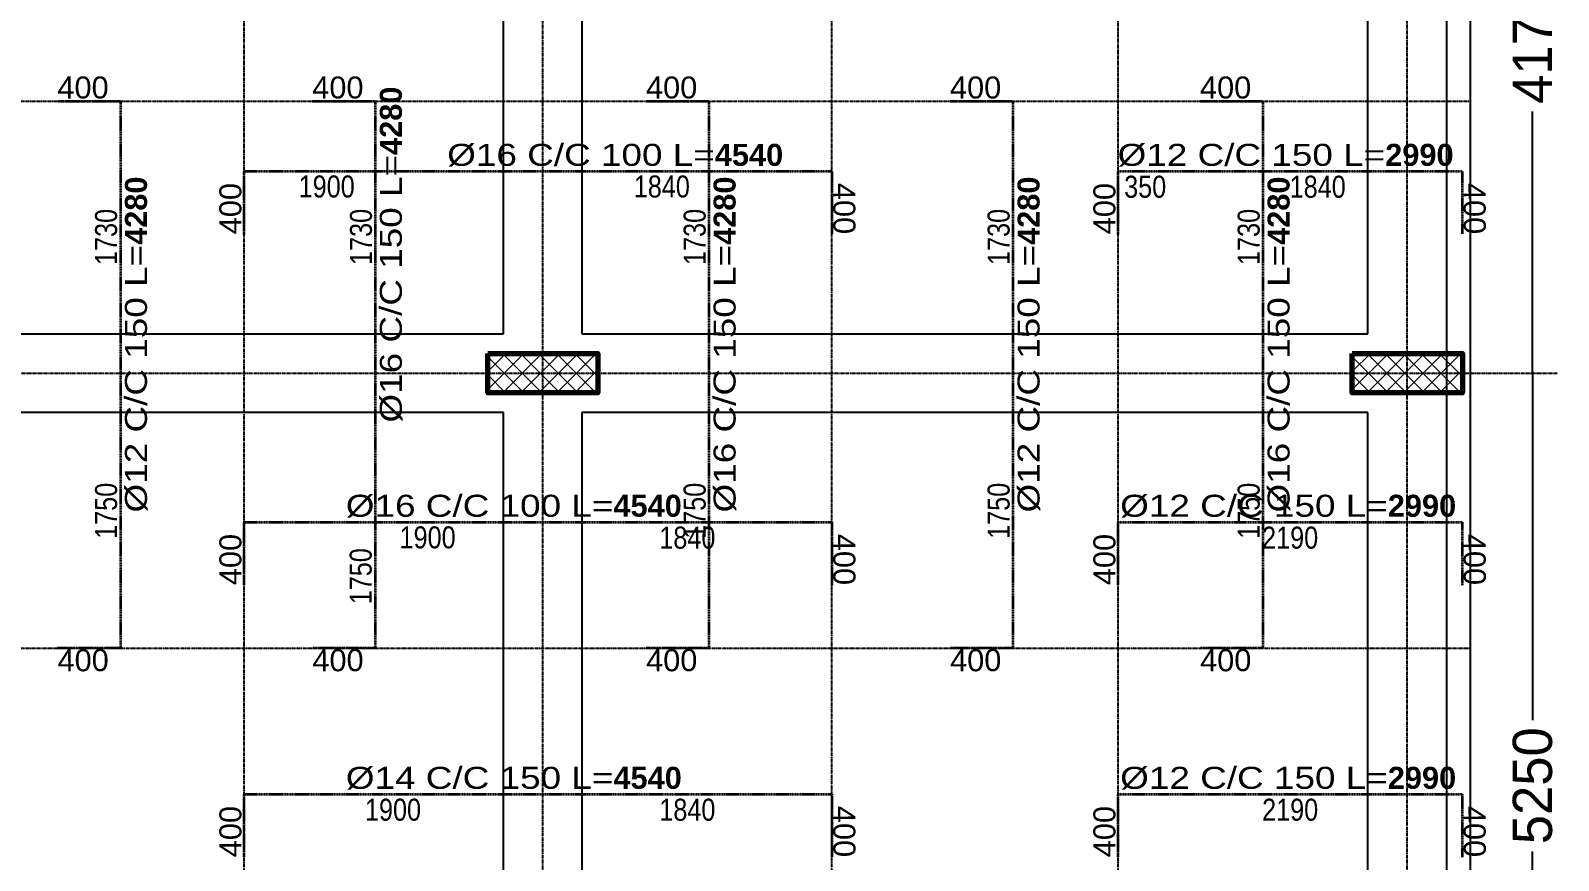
# Model space of a CAD drawing. Header units: millimetres. Extents: x 2103 to 24010, y 2231 to 32064.
# Drawn here: x 14290 to 24010, y 20150 to 25429 of the extents above; entities that cross this region are included whole.
import ezdxf

# ---------------------------------------------------------------- set-up
doc = ezdxf.new("R2010")
doc.units = ezdxf.units.MM
doc.linetypes.add('CENTER', pattern=[2, 1.25, -0.25, 0.25, -0.25])
doc.linetypes.add('HIDDEN', pattern=[0.375, 0.25, -0.125])
for name, color, linetype, lineweight in [('A- Hatch', 8, 'Continuous', 0), ('BAR N', 104, 'HIDDEN', 35), ('DIM2', 8, 'Continuous', 0)]:
    doc.layers.add(name, color=color, linetype=linetype, lineweight=lineweight)
for name, color, linetype in [('ConcreteEdges', 3, 'Continuous'), ('DIM', 1, 'Continuous'), ('GRIDLINES', 9, 'Continuous'), ('TEXT', 2, 'Continuous'), ('TREES', 3, 'Continuous')]:
    doc.layers.add(name, color=color, linetype=linetype)
doc.styles.add('style5', font='')
doc.styles.add('yonas', font='')
doc.styles.get('style5').set_extended_font_data('Tempus Sans ITC')
doc.styles.get('yonas').set_extended_font_data('Tw Cen MT')
doc.dimstyles.new('detail 20', dxfattribs={"dimtxt": 200, "dimasz": 3, "dimexe": 7, "dimexo": 7, "dimgap": 5, "dimtad": 0, "dimtoh": 1, "dimdec": 0, "dimzin": 0, "dimdsep": 46, "dimtxsty": 'yonas', "dimblk": 'ARCHTICK', "dimcen": 0.03, "dimdle": 7, "dimclrd": 13, "dimclrt": 1, "dimadec": 0, "dimazin": 0, "dimtfac": 1, "dimtdec": 0, "dimtofl": 0, "dimtmove": 0, "dimatfit": 3, "dimldrblk": 'ARCHTICK', "dimfxl": 10, "dimfxlon": 1, "dimtolj": 1, "dimtzin": 0, "dimarcsym": 1})
doc.dimstyles.new('DIM 25. Beam', dxfattribs={"dimtxt": 140, "dimasz": 75, "dimexe": 75, "dimexo": 20, "dimgap": 20, "dimtad": 1, "dimdec": 0, "dimrnd": 10, "dimzin": 0, "dimdsep": 46, "dimtxsty": 'style5', "dimblk": 'OBLIQUE', "dimcen": 0, "dimdle": 75, "dimse1": 1, "dimse2": 1, "dimsd1": 1, "dimsd2": 1, "dimclrd": 1, "dimclre": 1, "dimclrt": 2, "dimadec": 0, "dimazin": 0, "dimtfac": 1, "dimtdec": 0, "dimtix": 1, "dimtmove": 2, "dimatfit": 2, "dimldrblk": 'OPEN', "dimfxl": 75, "dimtolj": 1, "dimtzin": 0, "dimarcsym": 0})

# ---------------------------------------------------------------- blocks, each defined once
blk = doc.blocks.new('*D531')
at = {"layer": 'Defpoints', "color": 0}
for p in [(15648.3, 20570.6), (17544, 20570.6), (15648.3, 20381.4)]:
    blk.add_point(p, dxfattribs=at)
at = {"layer": 'TEXT', "color": 2, "insert": (16596.1, 20471.4), "char_height": 140, "attachment_point": 5, "style": 'style5'}
blk.add_mtext('\\A1;{\\fTechnic|b0|i0|c2|p2;1900}', dxfattribs=at)
blk = doc.blocks.new('_Oblique')
at = {"color": 0, "linetype": 'ByBlock', "lineweight": -2}
blk.add_line((-0.5, -0.5), (0.5, 0.5), dxfattribs=at)
blk = doc.blocks.new('_OPEN')
at = {"color": 0, "linetype": 'ByBlock'}
for p, q in [((-1, 0.17), (0, 0)), ((0, 0), (-1, -0.17)), ((0, 0), (-1, 0))]:
    blk.add_line(p, q, dxfattribs=at)
blk = doc.blocks.new('*D532')
at = {"layer": 'Defpoints', "color": 0}
for p in [(17548.9, 20570.6), (19388.3, 20570.6), (19388.3, 20381.4)]:
    blk.add_point(p, dxfattribs=at)
at = {"layer": 'TEXT', "color": 2, "insert": (18468.6, 20471.4), "char_height": 140, "attachment_point": 5, "style": 'style5'}
blk.add_mtext('\\A1;{\\fTechnic|b0|i0|c2|p2;1840}', dxfattribs=at)
blk = doc.blocks.new('*D533')
at = {"layer": 'Defpoints', "color": 0}
for p in [(15648.3, 20570.6), (15648.3, 20170.6), (15648.3, 20170.6)]:
    blk.add_point(p, dxfattribs=at)
at = {"layer": 'DIM', "color": 2, "insert": (15562.5, 20333), "char_height": 140, "attachment_point": 5, "rotation": 90, "style": 'style5'}
blk.add_mtext('\\A1;{\\fArial|b0|i0|c0|p34;400}', dxfattribs=at)
blk = doc.blocks.new('*D534')
at = {"layer": 'Defpoints', "color": 0}
for p in [(19388.3, 20570.6), (19392.3, 20169.4), (19547.6, 20170.6)]:
    blk.add_point(p, dxfattribs=at)
at = {"layer": 'DIM', "color": 2, "insert": (19466.1, 20333.7), "char_height": 140, "attachment_point": 5, "rotation": 270.45534, "style": 'style5'}
blk.add_mtext('\\A1;{\\fArial|b0|i0|c0|p34;400}', dxfattribs=at)
blk = doc.blocks.new('*D535')
at = {"layer": 'Defpoints', "color": 0}
for p in [(15248.3, 20570.6), (19788.3, 20584.3), (19788.3, 20584.3)]:
    blk.add_point(p, dxfattribs=at)
at = {"layer": 'TEXT', "color": 2, "insert": (17364.6, 20672.5), "char_height": 140, "attachment_point": 5, "style": 'style5'}
blk.add_mtext('\\A1;{\\fArial|b0|i0|c0|p34;\\W1.2;\\C1;%%C14 C/C 150 L=\\fArial|b1|i0|c0|p34;\\W1;4540}', dxfattribs=at)
blk = doc.blocks.new('*D541')
at = {"layer": 'Defpoints', "color": 0}
for p in [(21208.3, 20570.6), (23398.3, 20570.6), (23398.3, 20381.4)]:
    blk.add_point(p, dxfattribs=at)
at = {"layer": 'TEXT', "color": 2, "insert": (22303.3, 20471.4), "char_height": 140, "attachment_point": 5, "style": 'style5'}
blk.add_mtext('\\A1;{\\fTechnic|b0|i0|c2|p2;2190}', dxfattribs=at)
blk = doc.blocks.new('*D542')
at = {"layer": 'Defpoints', "color": 0}
for p in [(21208.3, 20570.6), (21208.3, 20170.6), (21208.3, 20170.6)]:
    blk.add_point(p, dxfattribs=at)
at = {"layer": 'DIM', "color": 2, "insert": (21122.5, 20333), "char_height": 140, "attachment_point": 5, "rotation": 90, "style": 'style5'}
blk.add_mtext('\\A1;{\\fArial|b0|i0|c0|p34;400}', dxfattribs=at)
blk = doc.blocks.new('*D543')
at = {"layer": 'Defpoints', "color": 0}
for p in [(23398.3, 20570.6), (23402.3, 20169.4), (23557.6, 20170.6)]:
    blk.add_point(p, dxfattribs=at)
at = {"layer": 'DIM', "color": 2, "insert": (23476.1, 20333.7), "char_height": 140, "attachment_point": 5, "rotation": 270.45534, "style": 'style5'}
blk.add_mtext('\\A1;{\\fArial|b0|i0|c0|p34;400}', dxfattribs=at)
blk = doc.blocks.new('*D544')
at = {"layer": 'Defpoints', "color": 0}
for p in [(20808.3, 20570.6), (23798.3, 20584.3), (23798.3, 20584.3)]:
    blk.add_point(p, dxfattribs=at)
at = {"layer": 'TEXT', "color": 2, "insert": (22290.8, 20672.5), "char_height": 140, "attachment_point": 5, "style": 'style5'}
blk.add_mtext('\\A1;{\\fArial|b0|i0|c0|p34;\\W1.2;\\C1;%%C12 C/C 150 L=\\fArial|b1|i0|c0|p34;\\W1;2990}', dxfattribs=at)
blk = doc.blocks.new('*D599')
at = {"layer": 'Defpoints', "color": 0}
for p in [(20539.8, 24979.9), (20539.8, 24979.9), (20539.8, 23252.3)]:
    blk.add_point(p, dxfattribs=at)
at = {"layer": 'TEXT', "color": 2, "insert": (20449.8, 24116.1), "char_height": 140, "attachment_point": 5, "rotation": 90, "style": 'style5'}
blk.add_mtext('\\A1;{\\fTechnic|b0|i0|c2|p2;1730}', dxfattribs=at)
blk = doc.blocks.new('*D600')
at = {"layer": 'Defpoints', "color": 0}
for p in [(20539.8, 23247.4), (20539.8, 21499.9), (20539.8, 21499.9)]:
    blk.add_point(p, dxfattribs=at)
at = {"layer": 'TEXT', "color": 2, "insert": (20449.8, 22373.6), "char_height": 140, "attachment_point": 5, "rotation": 90, "style": 'style5'}
blk.add_mtext('\\A1;{\\fTechnic|b0|i0|c2|p2;1750}', dxfattribs=at)
blk = doc.blocks.new('*D601')
at = {"layer": 'Defpoints', "color": 0}
for p in [(20139.8, 24979.9), (20139.8, 24979.9), (20539.8, 24979.9)]:
    blk.add_point(p, dxfattribs=at)
at = {"layer": 'DIM', "color": 2, "insert": (20302.3, 25065.7), "char_height": 140, "attachment_point": 5, "style": 'style5'}
blk.add_mtext('\\A1;{\\fArial|b0|i0|c0|p34;400}', dxfattribs=at)
blk = doc.blocks.new('*D602')
at = {"layer": 'Defpoints', "color": 0}
for p in [(20138.6, 21495.9), (20539.8, 21499.9), (20139.9, 21340.6)]:
    blk.add_point(p, dxfattribs=at)
at = {"layer": 'DIM', "color": 2, "insert": (20303, 21422), "char_height": 140, "attachment_point": 5, "rotation": 0.45534, "style": 'style5'}
blk.add_mtext('\\A1;{\\fArial|b0|i0|c0|p34;400}', dxfattribs=at)
blk = doc.blocks.new('*D603')
at = {"layer": 'Defpoints', "color": 0}
for p in [(20539.8, 25379.9), (20539.8, 21099.9), (20539.8, 21099.9)]:
    blk.add_point(p, dxfattribs=at)
at = {"layer": 'TEXT', "color": 2, "insert": (20641.8, 23431.7), "char_height": 140, "attachment_point": 5, "rotation": 90, "style": 'style5'}
blk.add_mtext('\\A1;{\\fArial|b0|i0|c0|p34;\\W1.2;\\C1;%%C12 C/C 150 L=\\fArial|b1|i0|c0|p34;\\W1;4280}', dxfattribs=at)
blk = doc.blocks.new('*D604')
at = {"layer": 'Defpoints', "color": 0}
for p in [(14861.7, 24979.9), (14861.7, 24979.9), (14861.7, 23252.3)]:
    blk.add_point(p, dxfattribs=at)
at = {"layer": 'TEXT', "color": 2, "insert": (14771.7, 24116.1), "char_height": 140, "attachment_point": 5, "rotation": 90, "style": 'style5'}
blk.add_mtext('\\A1;{\\fTechnic|b0|i0|c2|p2;1730}', dxfattribs=at)
blk = doc.blocks.new('*D605')
at = {"layer": 'Defpoints', "color": 0}
for p in [(14861.7, 23247.4), (14861.7, 21499.9), (14861.7, 21499.9)]:
    blk.add_point(p, dxfattribs=at)
at = {"layer": 'TEXT', "color": 2, "insert": (14771.7, 22373.6), "char_height": 140, "attachment_point": 5, "rotation": 90, "style": 'style5'}
blk.add_mtext('\\A1;{\\fTechnic|b0|i0|c2|p2;1750}', dxfattribs=at)
blk = doc.blocks.new('*D606')
at = {"layer": 'Defpoints', "color": 0}
for p in [(14461.7, 24979.9), (14461.7, 24979.9), (14861.7, 24979.9)]:
    blk.add_point(p, dxfattribs=at)
at = {"layer": 'DIM', "color": 2, "insert": (14624.1, 25065.7), "char_height": 140, "attachment_point": 5, "style": 'style5'}
blk.add_mtext('\\A1;{\\fArial|b0|i0|c0|p34;400}', dxfattribs=at)
blk = doc.blocks.new('*D607')
at = {"layer": 'Defpoints', "color": 0}
for p in [(14460.4, 21495.9), (14861.7, 21499.9), (14461.7, 21340.6)]:
    blk.add_point(p, dxfattribs=at)
at = {"layer": 'DIM', "color": 2, "insert": (14624.8, 21422), "char_height": 140, "attachment_point": 5, "rotation": 0.45534, "style": 'style5'}
blk.add_mtext('\\A1;{\\fArial|b0|i0|c0|p34;400}', dxfattribs=at)
blk = doc.blocks.new('*D608')
at = {"layer": 'Defpoints', "color": 0}
for p in [(14861.7, 25379.9), (14861.7, 21099.9), (14861.7, 21099.9)]:
    blk.add_point(p, dxfattribs=at)
at = {"layer": 'TEXT', "color": 2, "insert": (14963.6, 23431.7), "char_height": 140, "attachment_point": 5, "rotation": 90, "style": 'style5'}
blk.add_mtext('\\A1;{\\fArial|b0|i0|c0|p34;\\W1.2;\\C1;%%C12 C/C 150 L=\\fArial|b1|i0|c0|p34;\\W1;4280}', dxfattribs=at)
blk = doc.blocks.new('*D673')
at = {"layer": 'Defpoints', "color": 0}
for p in [(16483, 24979.9), (16483, 24979.9), (16483, 23252.3)]:
    blk.add_point(p, dxfattribs=at)
at = {"layer": 'TEXT', "color": 2, "insert": (16393, 24116.1), "char_height": 140, "attachment_point": 5, "rotation": 90, "style": 'style5'}
blk.add_mtext('\\A1;{\\fTechnic|b0|i0|c2|p2;1730}', dxfattribs=at)
blk = doc.blocks.new('*D674')
at = {"layer": 'Defpoints', "color": 0}
for p in [(16483, 23247.4), (16483, 21499.9), (16483, 21499.9)]:
    blk.add_point(p, dxfattribs=at)
at = {"layer": 'TEXT', "color": 2, "insert": (16391.4, 21957.7), "char_height": 140, "attachment_point": 5, "rotation": 90, "style": 'style5'}
blk.add_mtext('\\A1;{\\fTechnic|b0|i0|c2|p2;1750}', dxfattribs=at)
blk = doc.blocks.new('*D675')
at = {"layer": 'Defpoints', "color": 0}
for p in [(16083, 24979.9), (16083, 24979.9), (16483, 24979.9)]:
    blk.add_point(p, dxfattribs=at)
at = {"layer": 'DIM', "color": 2, "insert": (16245.4, 25065.7), "char_height": 140, "attachment_point": 5, "style": 'style5'}
blk.add_mtext('\\A1;{\\fArial|b0|i0|c0|p34;400}', dxfattribs=at)
blk = doc.blocks.new('*D676')
at = {"layer": 'Defpoints', "color": 0}
for p in [(16081.8, 21495.9), (16483, 21499.9), (16083, 21340.6)]:
    blk.add_point(p, dxfattribs=at)
at = {"layer": 'DIM', "color": 2, "insert": (16246.1, 21422), "char_height": 140, "attachment_point": 5, "rotation": 0.45534, "style": 'style5'}
blk.add_mtext('\\A1;{\\fArial|b0|i0|c0|p34;400}', dxfattribs=at)
blk = doc.blocks.new('*D677')
at = {"layer": 'Defpoints', "color": 0}
for p in [(16483, 25379.9), (16483, 21099.9), (16483, 21099.9)]:
    blk.add_point(p, dxfattribs=at)
at = {"layer": 'TEXT', "color": 2, "insert": (16585, 24003.7), "char_height": 140, "attachment_point": 5, "rotation": 90, "style": 'style5'}
blk.add_mtext('\\A1;{\\fArial|b0|i0|c0|p34;\\W1.2;\\C1;%%C16 C/C 150 L=\\fArial|b1|i0|c0|p34;\\W1;4280}', dxfattribs=at)
blk = doc.blocks.new('*D678')
at = {"layer": 'Defpoints', "color": 0}
for p in [(18606.1, 24979.9), (18606.1, 24979.9), (18606.1, 23252.3)]:
    blk.add_point(p, dxfattribs=at)
at = {"layer": 'TEXT', "color": 2, "insert": (18516.1, 24116.1), "char_height": 140, "attachment_point": 5, "rotation": 90, "style": 'style5'}
blk.add_mtext('\\A1;{\\fTechnic|b0|i0|c2|p2;1730}', dxfattribs=at)
blk = doc.blocks.new('*D679')
at = {"layer": 'Defpoints', "color": 0}
for p in [(18606.1, 23247.4), (18606.1, 21499.9), (18606.1, 21499.9)]:
    blk.add_point(p, dxfattribs=at)
at = {"layer": 'TEXT', "color": 2, "insert": (18516.1, 22373.6), "char_height": 140, "attachment_point": 5, "rotation": 90, "style": 'style5'}
blk.add_mtext('\\A1;{\\fTechnic|b0|i0|c2|p2;1750}', dxfattribs=at)
blk = doc.blocks.new('*D680')
at = {"layer": 'Defpoints', "color": 0}
for p in [(18206.1, 24979.9), (18206.1, 24979.9), (18606.1, 24979.9)]:
    blk.add_point(p, dxfattribs=at)
at = {"layer": 'DIM', "color": 2, "insert": (18368.5, 25065.7), "char_height": 140, "attachment_point": 5, "style": 'style5'}
blk.add_mtext('\\A1;{\\fArial|b0|i0|c0|p34;400}', dxfattribs=at)
blk = doc.blocks.new('*D681')
at = {"layer": 'Defpoints', "color": 0}
for p in [(18204.9, 21495.9), (18606.1, 21499.9), (18206.1, 21340.6)]:
    blk.add_point(p, dxfattribs=at)
at = {"layer": 'DIM', "color": 2, "insert": (18369.2, 21422), "char_height": 140, "attachment_point": 5, "rotation": 0.45534, "style": 'style5'}
blk.add_mtext('\\A1;{\\fArial|b0|i0|c0|p34;400}', dxfattribs=at)
blk = doc.blocks.new('*D682')
at = {"layer": 'Defpoints', "color": 0}
for p in [(18606.1, 25379.9), (18606.1, 21099.9), (18606.1, 21099.9)]:
    blk.add_point(p, dxfattribs=at)
at = {"layer": 'TEXT', "color": 2, "insert": (18708.1, 23431.7), "char_height": 140, "attachment_point": 5, "rotation": 90, "style": 'style5'}
blk.add_mtext('\\A1;{\\fArial|b0|i0|c0|p34;\\W1.2;\\C1;%%C16 C/C 150 L=\\fArial|b1|i0|c0|p34;\\W1;4280}', dxfattribs=at)
blk = doc.blocks.new('*D683')
at = {"layer": 'Defpoints', "color": 0}
for p in [(22130.4, 24979.9), (22130.4, 24979.9), (22130.4, 23252.3)]:
    blk.add_point(p, dxfattribs=at)
at = {"layer": 'TEXT', "color": 2, "insert": (22040.4, 24116.1), "char_height": 140, "attachment_point": 5, "rotation": 90, "style": 'style5'}
blk.add_mtext('\\A1;{\\fTechnic|b0|i0|c2|p2;1730}', dxfattribs=at)
blk = doc.blocks.new('*D684')
at = {"layer": 'Defpoints', "color": 0}
for p in [(22130.4, 23247.4), (22130.4, 21499.9), (22130.4, 21499.9)]:
    blk.add_point(p, dxfattribs=at)
at = {"layer": 'TEXT', "color": 2, "insert": (22040.4, 22373.6), "char_height": 140, "attachment_point": 5, "rotation": 90, "style": 'style5'}
blk.add_mtext('\\A1;{\\fTechnic|b0|i0|c2|p2;1750}', dxfattribs=at)
blk = doc.blocks.new('*D685')
at = {"layer": 'Defpoints', "color": 0}
for p in [(21730.4, 24979.9), (21730.4, 24979.9), (22130.4, 24979.9)]:
    blk.add_point(p, dxfattribs=at)
at = {"layer": 'DIM', "color": 2, "insert": (21892.8, 25065.7), "char_height": 140, "attachment_point": 5, "style": 'style5'}
blk.add_mtext('\\A1;{\\fArial|b0|i0|c0|p34;400}', dxfattribs=at)
blk = doc.blocks.new('*D686')
at = {"layer": 'Defpoints', "color": 0}
for p in [(21729.1, 21495.9), (22130.4, 21499.9), (21730.4, 21340.6)]:
    blk.add_point(p, dxfattribs=at)
at = {"layer": 'DIM', "color": 2, "insert": (21893.5, 21422), "char_height": 140, "attachment_point": 5, "rotation": 0.45534, "style": 'style5'}
blk.add_mtext('\\A1;{\\fArial|b0|i0|c0|p34;400}', dxfattribs=at)
blk = doc.blocks.new('*D687')
at = {"layer": 'Defpoints', "color": 0}
for p in [(22130.4, 25379.9), (22130.4, 21099.9), (22130.4, 21099.9)]:
    blk.add_point(p, dxfattribs=at)
at = {"layer": 'TEXT', "color": 2, "insert": (22232.3, 23431.7), "char_height": 140, "attachment_point": 5, "rotation": 90, "style": 'style5'}
blk.add_mtext('\\A1;{\\fArial|b0|i0|c0|p34;\\W1.2;\\C1;%%C16 C/C 150 L=\\fArial|b1|i0|c0|p34;\\W1;4280}', dxfattribs=at)
blk = doc.blocks.new('*D825')
at = {"layer": 'Defpoints', "color": 0}
for p in [(15648.3, 22301.3), (17544, 22301.3), (15648.3, 22112.1)]:
    blk.add_point(p, dxfattribs=at)
at = {"layer": 'TEXT', "color": 2, "insert": (16816.2, 22203.8), "char_height": 140, "attachment_point": 5, "style": 'style5'}
blk.add_mtext('\\A1;{\\fTechnic|b0|i0|c2|p2;1900}', dxfattribs=at)
blk = doc.blocks.new('*D826')
at = {"layer": 'Defpoints', "color": 0}
for p in [(17548.9, 22301.3), (19388.3, 22301.3), (19388.3, 22112.1)]:
    blk.add_point(p, dxfattribs=at)
at = {"layer": 'TEXT', "color": 2, "insert": (18468.6, 22202.1), "char_height": 140, "attachment_point": 5, "style": 'style5'}
blk.add_mtext('\\A1;{\\fTechnic|b0|i0|c2|p2;1840}', dxfattribs=at)
blk = doc.blocks.new('*D827')
at = {"layer": 'Defpoints', "color": 0}
for p in [(15648.3, 22301.3), (15648.3, 21901.3), (15648.3, 21901.3)]:
    blk.add_point(p, dxfattribs=at)
at = {"layer": 'DIM', "color": 2, "insert": (15562.5, 22063.8), "char_height": 140, "attachment_point": 5, "rotation": 90, "style": 'style5'}
blk.add_mtext('\\A1;{\\fArial|b0|i0|c0|p34;400}', dxfattribs=at)
blk = doc.blocks.new('*D828')
at = {"layer": 'Defpoints', "color": 0}
for p in [(19388.3, 22301.3), (19392.3, 21900.1), (19547.6, 21901.3)]:
    blk.add_point(p, dxfattribs=at)
at = {"layer": 'DIM', "color": 2, "insert": (19466.1, 22064.4), "char_height": 140, "attachment_point": 5, "rotation": 270.45534, "style": 'style5'}
blk.add_mtext('\\A1;{\\fArial|b0|i0|c0|p34;400}', dxfattribs=at)
blk = doc.blocks.new('*D829')
at = {"layer": 'Defpoints', "color": 0}
for p in [(15248.3, 22301.3), (19788.3, 22315), (19788.3, 22315)]:
    blk.add_point(p, dxfattribs=at)
at = {"layer": 'TEXT', "color": 2, "insert": (17364.6, 22403.3), "char_height": 140, "attachment_point": 5, "style": 'style5'}
blk.add_mtext('\\A1;{\\fArial|b0|i0|c0|p34;\\W1.2;\\C1;%%C16 C/C 100 L=\\fArial|b1|i0|c0|p34;\\W1;4540}', dxfattribs=at)
blk = doc.blocks.new('*D830')
at = {"layer": 'Defpoints', "color": 0}
for p in [(21208.3, 22301.3), (23398.3, 22301.3), (23398.3, 22112.1)]:
    blk.add_point(p, dxfattribs=at)
at = {"layer": 'TEXT', "color": 2, "insert": (22303.3, 22202.1), "char_height": 140, "attachment_point": 5, "style": 'style5'}
blk.add_mtext('\\A1;{\\fTechnic|b0|i0|c2|p2;2190}', dxfattribs=at)
blk = doc.blocks.new('*D831')
at = {"layer": 'Defpoints', "color": 0}
for p in [(21208.3, 22301.3), (21208.3, 21901.3), (21208.3, 21901.3)]:
    blk.add_point(p, dxfattribs=at)
at = {"layer": 'DIM', "color": 2, "insert": (21122.5, 22063.8), "char_height": 140, "attachment_point": 5, "rotation": 90, "style": 'style5'}
blk.add_mtext('\\A1;{\\fArial|b0|i0|c0|p34;400}', dxfattribs=at)
blk = doc.blocks.new('*D832')
at = {"layer": 'Defpoints', "color": 0}
for p in [(23398.3, 22301.3), (23402.3, 21900.1), (23557.6, 21901.3)]:
    blk.add_point(p, dxfattribs=at)
at = {"layer": 'DIM', "color": 2, "insert": (23476.1, 22064.4), "char_height": 140, "attachment_point": 5, "rotation": 270.45534, "style": 'style5'}
blk.add_mtext('\\A1;{\\fArial|b0|i0|c0|p34;400}', dxfattribs=at)
blk = doc.blocks.new('*D833')
at = {"layer": 'Defpoints', "color": 0}
for p in [(20808.3, 22301.3), (23798.3, 22315), (23798.3, 22315)]:
    blk.add_point(p, dxfattribs=at)
at = {"layer": 'TEXT', "color": 2, "insert": (22290.8, 22403.3), "char_height": 140, "attachment_point": 5, "style": 'style5'}
blk.add_mtext('\\A1;{\\fArial|b0|i0|c0|p34;\\W1.2;\\C1;%%C12 C/C 150 L=\\fArial|b1|i0|c0|p34;\\W1;2990}', dxfattribs=at)
blk = doc.blocks.new('*D843')
at = {"layer": 'Defpoints', "color": 0}
for p in [(15648.3, 24533.7), (17544, 24533.7), (15648.3, 24344.5)]:
    blk.add_point(p, dxfattribs=at)
at = {"layer": 'TEXT', "color": 2, "insert": (16174.3, 24436.1), "char_height": 140, "attachment_point": 5, "style": 'style5'}
blk.add_mtext('\\A1;{\\fTechnic|b0|i0|c2|p2;1900}', dxfattribs=at)
blk = doc.blocks.new('*D844')
at = {"layer": 'Defpoints', "color": 0}
for p in [(17548.9, 24533.7), (19388.3, 24533.7), (19388.3, 24344.5)]:
    blk.add_point(p, dxfattribs=at)
at = {"layer": 'TEXT', "color": 2, "insert": (18306.1, 24436), "char_height": 140, "attachment_point": 5, "style": 'style5'}
blk.add_mtext('\\A1;{\\fTechnic|b0|i0|c2|p2;1840}', dxfattribs=at)
blk = doc.blocks.new('*D845')
at = {"layer": 'Defpoints', "color": 0}
for p in [(15648.3, 24533.7), (15648.3, 24133.7), (15648.3, 24133.7)]:
    blk.add_point(p, dxfattribs=at)
at = {"layer": 'DIM', "color": 2, "insert": (15562.5, 24296.1), "char_height": 140, "attachment_point": 5, "rotation": 90, "style": 'style5'}
blk.add_mtext('\\A1;{\\fArial|b0|i0|c0|p34;400}', dxfattribs=at)
blk = doc.blocks.new('*D846')
at = {"layer": 'Defpoints', "color": 0}
for p in [(19388.3, 24533.7), (19392.3, 24132.5), (19547.6, 24133.7)]:
    blk.add_point(p, dxfattribs=at)
at = {"layer": 'DIM', "color": 2, "insert": (19466.1, 24296.8), "char_height": 140, "attachment_point": 5, "rotation": 270.45534, "style": 'style5'}
blk.add_mtext('\\A1;{\\fArial|b0|i0|c0|p34;400}', dxfattribs=at)
blk = doc.blocks.new('*D847')
at = {"layer": 'Defpoints', "color": 0}
for p in [(15248.3, 24533.7), (19788.3, 24547.4), (19788.3, 24547.4)]:
    blk.add_point(p, dxfattribs=at)
at = {"layer": 'TEXT', "color": 2, "insert": (18009.6, 24635.6), "char_height": 140, "attachment_point": 5, "style": 'style5'}
blk.add_mtext('\\A1;{\\fArial|b0|i0|c0|p34;\\W1.2;\\C1;%%C16 C/C 100 L=\\fArial|b1|i0|c0|p34;\\W1;4540}', dxfattribs=at)
blk = doc.blocks.new('*D848')
at = {"layer": 'Defpoints', "color": 0}
for p in [(21208.3, 24533.7), (21554, 24533.7), (21208.3, 24344.5)]:
    blk.add_point(p, dxfattribs=at)
at = {"layer": 'TEXT', "color": 2, "insert": (21381.1, 24434.5), "char_height": 140, "attachment_point": 5, "style": 'style5'}
blk.add_mtext('\\A1;{\\fTechnic|b0|i0|c2|p2;350}', dxfattribs=at)
blk = doc.blocks.new('*D849')
at = {"layer": 'Defpoints', "color": 0}
for p in [(21558.9, 24533.7), (23398.3, 24533.7), (23398.3, 24344.5)]:
    blk.add_point(p, dxfattribs=at)
at = {"layer": 'TEXT', "color": 2, "insert": (22478.6, 24434.5), "char_height": 140, "attachment_point": 5, "style": 'style5'}
blk.add_mtext('\\A1;{\\fTechnic|b0|i0|c2|p2;1840}', dxfattribs=at)
blk = doc.blocks.new('*D850')
at = {"layer": 'Defpoints', "color": 0}
for p in [(21208.3, 24533.7), (21208.3, 24133.7), (21208.3, 24133.7)]:
    blk.add_point(p, dxfattribs=at)
at = {"layer": 'DIM', "color": 2, "insert": (21122.5, 24296.1), "char_height": 140, "attachment_point": 5, "rotation": 90, "style": 'style5'}
blk.add_mtext('\\A1;{\\fArial|b0|i0|c0|p34;400}', dxfattribs=at)
blk = doc.blocks.new('*D851')
at = {"layer": 'Defpoints', "color": 0}
for p in [(23398.3, 24533.7), (23402.3, 24132.5), (23557.6, 24133.7)]:
    blk.add_point(p, dxfattribs=at)
at = {"layer": 'DIM', "color": 2, "insert": (23476.1, 24296.8), "char_height": 140, "attachment_point": 5, "rotation": 270.45534, "style": 'style5'}
blk.add_mtext('\\A1;{\\fArial|b0|i0|c0|p34;400}', dxfattribs=at)
blk = doc.blocks.new('*D852')
at = {"layer": 'Defpoints', "color": 0}
for p in [(20808.3, 24533.7), (23798.3, 24547.4), (23798.3, 24547.4)]:
    blk.add_point(p, dxfattribs=at)
at = {"layer": 'TEXT', "color": 2, "insert": (22274.4, 24635.6), "char_height": 140, "attachment_point": 5, "style": 'style5'}
blk.add_mtext('\\A1;{\\fArial|b0|i0|c0|p34;\\W1.2;\\C1;%%C12 C/C 150 L=\\fArial|b1|i0|c0|p34;\\W1;2990}', dxfattribs=at)
blk = doc.blocks.new('_ArchTick')
at = {"color": 0, "linetype": 'ByBlock', "const_width": 0.15}
blk.add_lwpolyline([(-0.5, -0.5), (0.5, 0.5)], dxfattribs=at)
blk = doc.blocks.new('*D964')
at = {"layer": 'Defpoints', "color": 0}
for p in [(23448.3, 23249.9), (23846.1, 23249.9), (23448.3, 17999.9)]:
    blk.add_point(p, dxfattribs=at)
at = {"layer": 'DIM2', "color": 0, "lineweight": -2, "ltscale": 10}
for p, q in [((23836.1, 23249.9), (23853.1, 23249.9)), ((23836.1, 17999.9), (23853.1, 17999.9))]:
    blk.add_line(p, q, dxfattribs=at)
at = {"layer": 'DIM2', "color": 7, "lineweight": -2, "ltscale": 10}
for p, q in [((23846.1, 23256.9), (23846.1, 21042.9)), ((23846.1, 17992.9), (23846.1, 20206.9))]:
    blk.add_line(p, q, dxfattribs=at)
at = {"layer": 'DIM2', "color": 7, "lineweight": -2, "xscale": 3, "yscale": 3, "zscale": 3}
for p, rotation in [((23846.1, 23249.9), 90), ((23846.1, 17999.9), 270)]:
    blk.add_blockref('_ArchTick', p, dxfattribs=dict(at, rotation=rotation))
at = {"layer": 'DIM2', "color": 7, "lineweight": 25, "insert": (23846.1, 20624.9), "char_height": 250, "attachment_point": 5, "rotation": 90, "style": 'yonas'}
blk.add_mtext('\\A1;5250', dxfattribs=at)
blk = doc.blocks.new('*D965')
at = {"layer": 'Defpoints', "color": 0}
for p in [(23048.9, 27419.8), (23846.1, 27419.8), (23448.3, 23249.9)]:
    blk.add_point(p, dxfattribs=at)
at = {"layer": 'DIM2', "color": 0, "lineweight": -2, "ltscale": 10}
for p, q in [((23836.1, 27419.8), (23853.1, 27419.8)), ((23836.1, 23249.9), (23853.1, 23249.9))]:
    blk.add_line(p, q, dxfattribs=at)
at = {"layer": 'DIM2', "color": 7, "lineweight": -2, "ltscale": 10}
for p, q in [((23846.1, 27426.8), (23846.1, 25756.4)), ((23846.1, 23242.9), (23846.1, 24913.3))]:
    blk.add_line(p, q, dxfattribs=at)
at = {"layer": 'DIM2', "color": 7, "lineweight": -2, "xscale": 3, "yscale": 3, "zscale": 3}
for p, rotation in [((23846.1, 27419.8), 90), ((23846.1, 23249.9), 270)]:
    blk.add_blockref('_ArchTick', p, dxfattribs=dict(at, rotation=rotation))
at = {"layer": 'DIM2', "color": 7, "lineweight": 25, "insert": (23846.1, 25334.8), "char_height": 250, "attachment_point": 5, "rotation": 90, "style": 'yonas'}
blk.add_mtext('\\A1;4170', dxfattribs=at)

msp = doc.modelspace()

# ---------------------------------------------------------------- hatches: boundary and pattern name
at = {"layer": 'A- Hatch'}
h = msp.add_hatch(dxfattribs=at)
h.set_pattern_fill('ANSI37', color=256, scale=650, style=0)
h.set_pattern_definition([(45, (-588705.086, 527911.16), (-57.452426, 57.452426), []), (135, (-588705.086, 527911.16), (-57.452426, -57.452426), [])])
h.paths.add_polyline_path([(17198.9, 23374.9), (17898.9, 23374.9), (17898.9, 23124.9), (17198.9, 23124.9)])
h = msp.add_hatch(dxfattribs=at)
h.set_pattern_fill('ANSI37', color=256, scale=650, style=0)
h.set_pattern_definition([(45, (-583205.086, 527911.16), (-57.452426, 57.452426), []), (135, (-583205.086, 527911.16), (-57.452426, -57.452426), [])])
h.paths.add_polyline_path([(22698.9, 23374.9), (23398.9, 23374.9), (23398.9, 23124.9), (22698.9, 23124.9)])

# ---------------------------------------------------------------- linework, layer by layer
at = {"layer": 'BAR N', "color": 43, "ltscale": 0.3}
for points in [[(14461.7, 24979.9), (14861.7, 24979.9), (14861.7, 21499.9), (14461.7, 21499.9)], [(16083, 24979.9), (16483, 24979.9), (16483, 21499.9), (16083, 21499.9)], [(18206.1, 24979.9), (18606.1, 24979.9), (18606.1, 21499.9), (18206.1, 21499.9)], [(20139.8, 24979.9), (20539.8, 24979.9), (20539.8, 21499.9), (20139.8, 21499.9)], [(21730.4, 24979.9), (22130.4, 24979.9), (22130.4, 21499.9), (21730.4, 21499.9)], [(15648.3, 24133.7), (15648.3, 24533.7), (19388.3, 24533.7), (19388.3, 24133.7)], [(21208.3, 24133.7), (21208.3, 24533.7), (23398.3, 24533.7), (23398.3, 24133.7)], [(15648.3, 21901.3), (15648.3, 22301.3), (19388.3, 22301.3), (19388.3, 21901.3)], [(21208.3, 21901.3), (21208.3, 22301.3), (23398.3, 22301.3), (23398.3, 21901.3)], [(15648.3, 20170.6), (15648.3, 20570.6), (19388.3, 20570.6), (19388.3, 20170.6)], [(21208.3, 20170.6), (21208.3, 20570.6), (23398.3, 20570.6), (23398.3, 20170.6)]]:
    msp.add_lwpolyline(points, dxfattribs=at)
at = {"layer": 'ConcreteEdges', "color": 3, "linetype": 'Continuous'}
for p, q in [((23448.3, 28439.9), (23448.3, 4349.9)), ((17298.3, 23499.9), (17298.3, 27692.5)), ((17798.3, 27647), (17798.3, 23499.9)), ((23298.3, 27648.1), (23298.3, 23499.9)), ((22798.3, 23499.9), (22798.3, 27191.6)), ((12098.3, 23499.9), (17298.3, 23499.9)), ((17798.3, 23499.9), (22798.3, 23499.9)), ((23298.3, 23499.9), (23298.3, 23249.9)), ((23298.3, 23499.9), (23298.3, 23249.9)), ((23298.3, 23249.9), (23298.3, 22999.9)), ((23298.3, 23249.9), (23298.3, 22999.9)), ((17298.3, 22999.9), (12098.3, 22999.9)), ((17298.3, 18249.9), (17298.3, 22999.9)), ((17798.3, 22999.9), (17798.3, 18249.9)), ((22798.3, 22999.9), (17798.3, 22999.9)), ((22798.3, 18249.9), (22798.3, 22999.9)), ((23298.3, 22999.9), (23298.3, 18249.9))]:
    msp.add_line(p, q, dxfattribs=at)
at = {"layer": 'GRIDLINES', "color": 9, "linetype": 'CENTER'}
for p, q in [((17548.3, 3603.1), (17548.3, 30785.2)), ((23048.3, 3603.1), (23048.3, 30785.2)), ((3381.8, 23249.9), (24004.2, 23249.9))]:
    msp.add_line(p, q, dxfattribs=at)
at = {"layer": 'GRIDLINES', "color": 152, "linetype": 'CENTER', "true_color": 0x2776bb}
for p, q in [((15648.3, 4349.9), (15648.3, 28439.9)), ((19388.3, 4349.9), (19388.3, 28439.9)), ((21208.3, 4349.9), (21208.3, 28439.9)), ((3943.3, 24979.9), (23448.3, 24979.9)), ((5703.4, 21499.9), (23448.3, 21499.9))]:
    msp.add_line(p, q, dxfattribs=at)
at = {"layer": 'TREES', "color": 3, "lineweight": 70}
for points in [[(17198.9, 23374.9), (17898.9, 23374.9), (17898.9, 23124.9), (17198.9, 23124.9)], [(22698.9, 23374.9), (23398.9, 23374.9), (23398.9, 23124.9), (22698.9, 23124.9)]]:
    msp.add_lwpolyline(points, close=True, dxfattribs=at)

# ---------------------------------------------------------------- dimensions: what is measured, and where the dimension line sits
at = {"layer": 'DIM', "linetype": 'CENTER', "ltscale": 2}
for base, p1, p2, picture, middle in [((14461.7, 24979.9), (14861.7, 24979.9), (14461.7, 24979.9), '*D606', (14624.1, 25065.7)), ((16083, 24979.9), (16483, 24979.9), (16083, 24979.9), '*D675', (16245.4, 25065.7)), ((18206.1, 24979.9), (18606.1, 24979.9), (18206.1, 24979.9), '*D680', (18368.5, 25065.7)), ((20139.8, 24979.9), (20539.8, 24979.9), (20139.8, 24979.9), '*D601', (20302.3, 25065.7)), ((21730.4, 24979.9), (22130.4, 24979.9), (21730.4, 24979.9), '*D685', (21892.8, 25065.7))]:
    dim = msp.add_linear_dim(base=base, p1=p1, p2=p2, text='{\\fArial|b0|i0|c0|p34;<>}', dimstyle='DIM 25. Beam', dxfattribs=at)
    dim.commit()
    dim.dimension.update_dxf_attribs({"geometry": picture, "text_midpoint": middle, "dimtype": 160})
for base, p1, p2, angle, picture, middle in [((15648.3, 24133.7), (15648.3, 24533.7), (15648.3, 24133.7), 90, '*D845', (15562.5, 24296.1)), ((19392.3, 24132.5), (19388.3, 24533.7), (19547.6, 24133.7), 90.45534, '*D846', (19466.1, 24296.8)), ((21208.3, 24133.7), (21208.3, 24533.7), (21208.3, 24133.7), 90, '*D850', (21122.5, 24296.1)), ((23402.3, 24132.5), (23398.3, 24533.7), (23557.6, 24133.7), 90.45534, '*D851', (23476.1, 24296.8)), ((15648.3, 21901.3), (15648.3, 22301.3), (15648.3, 21901.3), 90, '*D827', (15562.5, 22063.8)), ((19392.3, 21900.1), (19388.3, 22301.3), (19547.6, 21901.3), 90.45534, '*D828', (19466.1, 22064.4)), ((21208.3, 21901.3), (21208.3, 22301.3), (21208.3, 21901.3), 90, '*D831', (21122.5, 22063.8)), ((23402.3, 21900.1), (23398.3, 22301.3), (23557.6, 21901.3), 90.45534, '*D832', (23476.1, 22064.4)), ((14460.4, 21495.9), (14861.7, 21499.9), (14461.7, 21340.6), 0.45534, '*D607', (14624.8, 21422)), ((16081.8, 21495.9), (16483, 21499.9), (16083, 21340.6), 0.45534, '*D676', (16246.1, 21422)), ((18204.9, 21495.9), (18606.1, 21499.9), (18206.1, 21340.6), 0.45534, '*D681', (18369.2, 21422)), ((20138.6, 21495.9), (20539.8, 21499.9), (20139.9, 21340.6), 0.45534, '*D602', (20303, 21422)), ((21729.1, 21495.9), (22130.4, 21499.9), (21730.4, 21340.6), 0.45534, '*D686', (21893.5, 21422)), ((15648.3, 20170.6), (15648.3, 20570.6), (15648.3, 20170.6), 90, '*D533', (15562.5, 20333)), ((19392.3, 20169.4), (19388.3, 20570.6), (19547.6, 20170.6), 90.45534, '*D534', (19466.1, 20333.7)), ((21208.3, 20170.6), (21208.3, 20570.6), (21208.3, 20170.6), 90, '*D542', (21122.5, 20333)), ((23402.3, 20169.4), (23398.3, 20570.6), (23557.6, 20170.6), 90.45534, '*D543', (23476.1, 20333.7))]:
    dim = msp.add_linear_dim(base=base, p1=p1, p2=p2, angle=angle, text='{\\fArial|b0|i0|c0|p34;<>}', dimstyle='DIM 25. Beam', dxfattribs=at)
    dim.commit()
    dim.dimension.update_dxf_attribs({"geometry": picture, "text_midpoint": middle, "dimtype": 160})
at = {"layer": 'DIM2', "color": 7, "lineweight": 25, "ltscale": 10}
for base, p1, p2, picture, middle in [((23846.1, 27419.8), (23448.3, 23249.9), (23048.9, 27419.8), '*D965', (23846.1, 25334.8)), ((23846.1, 23249.9), (23448.3, 17999.9), (23448.3, 23249.9), '*D964', (23846.1, 20624.9))]:
    dim = msp.add_linear_dim(base=base, p1=p1, p2=p2, angle=90, dimstyle='detail 20', override={"dimtxt": 250, "dimclrd": 7, "dimclrt": 7, "dimtmove": 1}, dxfattribs=at)
    dim.commit()
    dim.dimension.update_dxf_attribs({"geometry": picture, "text_midpoint": middle})
at = {"layer": 'TEXT'}
for base, p1, p2, angle, text, picture, middle in [((14861.7, 21099.9), (14861.7, 25379.9), (14861.7, 21099.9), 270, '{\\fArial|b0|i0|c0|p34;\\W1.2;\\C1;%%C12 C/C 150 L=\\fArial|b1|i0|c0|p34;\\W1;<>}', '*D608', (14963.6, 23431.7)), ((16483, 21099.9), (16483, 25379.9), (16483, 21099.9), 270, '{\\fArial|b0|i0|c0|p34;\\W1.2;\\C1;%%C16 C/C 150 L=\\fArial|b1|i0|c0|p34;\\W1;<>}', '*D677', (16585, 24003.7)), ((18606.1, 21099.9), (18606.1, 25379.9), (18606.1, 21099.9), 270, '{\\fArial|b0|i0|c0|p34;\\W1.2;\\C1;%%C16 C/C 150 L=\\fArial|b1|i0|c0|p34;\\W1;<>}', '*D682', (18708.1, 23431.7)), ((20539.8, 21099.9), (20539.8, 25379.9), (20539.8, 21099.9), 270, '{\\fArial|b0|i0|c0|p34;\\W1.2;\\C1;%%C12 C/C 150 L=\\fArial|b1|i0|c0|p34;\\W1;<>}', '*D603', (20641.8, 23431.7)), ((22130.4, 21099.9), (22130.4, 25379.9), (22130.4, 21099.9), 270, '{\\fArial|b0|i0|c0|p34;\\W1.2;\\C1;%%C16 C/C 150 L=\\fArial|b1|i0|c0|p34;\\W1;<>}', '*D687', (22232.3, 23431.7)), ((19388.3, 24344.5), (17548.9, 24533.7), (19388.3, 24533.7), 180, '{\\fTechnic|b0|i0|c2|p2;<>}', '*D844', (18306.1, 24436)), ((16482.9901, 21499.8701), (16482.9901, 23247.3986), (16482.9901, 21499.8701), 90, '{\\fTechnic|b0|i0|c2|p2;<>}', '*D674', (16391.3527, 21957.698))]:
    dim = msp.add_linear_dim(base=base, p1=p1, p2=p2, angle=angle, text=text, dimstyle='DIM 25. Beam', dxfattribs=at)
    dim.commit()
    dim.dimension.update_dxf_attribs({"geometry": picture, "text_midpoint": middle, "dimtype": 160})
for base, p1, p2, text, picture, middle in [((19788.3, 24547.4), (15248.3, 24533.7), (19788.3, 24547.4), '{\\fArial|b0|i0|c0|p34;\\W1.2;\\C1;%%C16 C/C 100 L=\\fArial|b1|i0|c0|p34;\\W1;<>}', '*D847', (18009.6, 24635.6)), ((23798.3, 24547.4), (20808.3, 24533.7), (23798.3, 24547.4), '{\\fArial|b0|i0|c0|p34;\\W1.2;\\C1;%%C12 C/C 150 L=\\fArial|b1|i0|c0|p34;\\W1;<>}', '*D852', (22274.4, 24635.6)), ((15648.3, 24344.5), (17544, 24533.7), (15648.3, 24533.7), '{\\fTechnic|b0|i0|c2|p2;<>}', '*D843', (16174.3, 24436.1)), ((19788.3, 22315), (15248.3, 22301.3), (19788.3, 22315), '{\\fArial|b0|i0|c0|p34;\\W1.2;\\C1;%%C16 C/C 100 L=\\fArial|b1|i0|c0|p34;\\W1;<>}', '*D829', (17364.6, 22403.3)), ((23798.3, 22315), (20808.3, 22301.3), (23798.3, 22315), '{\\fArial|b0|i0|c0|p34;\\W1.2;\\C1;%%C12 C/C 150 L=\\fArial|b1|i0|c0|p34;\\W1;<>}', '*D833', (22290.8, 22403.3)), ((15648.3, 22112.1), (17544, 22301.3), (15648.3, 22301.3), '{\\fTechnic|b0|i0|c2|p2;<>}', '*D825', (16816.2, 22203.8)), ((19788.3, 20584.3), (15248.3, 20570.6), (19788.3, 20584.3), '{\\fArial|b0|i0|c0|p34;\\W1.2;\\C1;%%C14 C/C 150 L=\\fArial|b1|i0|c0|p34;\\W1;<>}', '*D535', (17364.6, 20672.5)), ((23798.3, 20584.3), (20808.3, 20570.6), (23798.3, 20584.3), '{\\fArial|b0|i0|c0|p34;\\W1.2;\\C1;%%C12 C/C 150 L=\\fArial|b1|i0|c0|p34;\\W1;<>}', '*D544', (22290.8, 20672.5))]:
    dim = msp.add_linear_dim(base=base, p1=p1, p2=p2, text=text, dimstyle='DIM 25. Beam', dxfattribs=at)
    dim.commit()
    dim.dimension.update_dxf_attribs({"geometry": picture, "text_midpoint": middle, "dimtype": 160})
for base, p1, p2, angle, picture, middle in [((14861.7, 24979.9), (14861.7, 23252.3), (14861.7, 24979.9), 270, '*D604', (14771.7, 24116.1)), ((16483, 24979.9), (16483, 23252.3), (16483, 24979.9), 270, '*D673', (16393, 24116.1)), ((18606.1, 24979.9), (18606.1, 23252.3), (18606.1, 24979.9), 270, '*D678', (18516.1, 24116.1)), ((20539.8, 24979.9), (20539.8, 23252.3), (20539.8, 24979.9), 270, '*D599', (20449.8, 24116.1)), ((22130.4, 24979.9), (22130.4, 23252.3), (22130.4, 24979.9), 270, '*D683', (22040.4, 24116.1)), ((14861.6596, 21499.8701), (14861.6596, 23247.3986), (14861.6596, 21499.8701), 90, '*D605', (14771.6596, 22373.6344)), ((18606.1093, 21499.8701), (18606.1093, 23247.3986), (18606.1093, 21499.8701), 90, '*D679', (18516.1093, 22373.6344)), ((20539.8413, 21499.8701), (20539.8413, 23247.3986), (20539.8413, 21499.8701), 90, '*D600', (20449.8413, 22373.6344)), ((22130.3639, 21499.8701), (22130.3639, 23247.3986), (22130.3639, 21499.8701), 90, '*D684', (22040.3639, 22373.6344))]:
    dim = msp.add_linear_dim(base=base, p1=p1, p2=p2, angle=angle, text='{\\fTechnic|b0|i0|c2|p2;<>}', dimstyle='DIM 25. Beam', dxfattribs=at)
    dim.commit()
    dim.dimension.update_dxf_attribs({"geometry": picture, "text_midpoint": middle})
for base, p1, p2, picture, middle in [((21208.3, 24344.5), (21554, 24533.7), (21208.3, 24533.7), '*D848', (21381.1, 24434.5)), ((15648.3, 20381.4), (17544, 20570.6), (15648.3, 20570.6), '*D531', (16596.1, 20471.4))]:
    dim = msp.add_linear_dim(base=base, p1=p1, p2=p2, text='{\\fTechnic|b0|i0|c2|p2;<>}', dimstyle='DIM 25. Beam', override={"dimtxsty": 'style5', "dimldrblk": 'OPEN'}, dxfattribs=at)
    dim.commit()
    dim.dimension.update_dxf_attribs({"geometry": picture, "text_midpoint": middle})
for base, p1, p2, picture, middle in [((23398.3, 24344.5), (21558.9, 24533.7), (23398.3, 24533.7), '*D849', (22478.6, 24434.5)), ((19388.3, 22112.1), (17548.9, 22301.3), (19388.3, 22301.3), '*D826', (18468.6, 22202.1)), ((23398.3, 22112.1), (21208.3, 22301.3), (23398.3, 22301.3), '*D830', (22303.3, 22202.1)), ((19388.3, 20381.4), (17548.9, 20570.6), (19388.3, 20570.6), '*D532', (18468.6, 20471.4)), ((23398.3, 20381.4), (21208.3, 20570.6), (23398.3, 20570.6), '*D541', (22303.3, 20471.4))]:
    dim = msp.add_linear_dim(base=base, p1=p1, p2=p2, angle=180, text='{\\fTechnic|b0|i0|c2|p2;<>}', dimstyle='DIM 25. Beam', override={"dimtxsty": 'style5', "dimldrblk": 'OPEN'}, dxfattribs=at)
    dim.commit()
    dim.dimension.update_dxf_attribs({"geometry": picture, "text_midpoint": middle})

doc.saveas('drawing.dxf')
